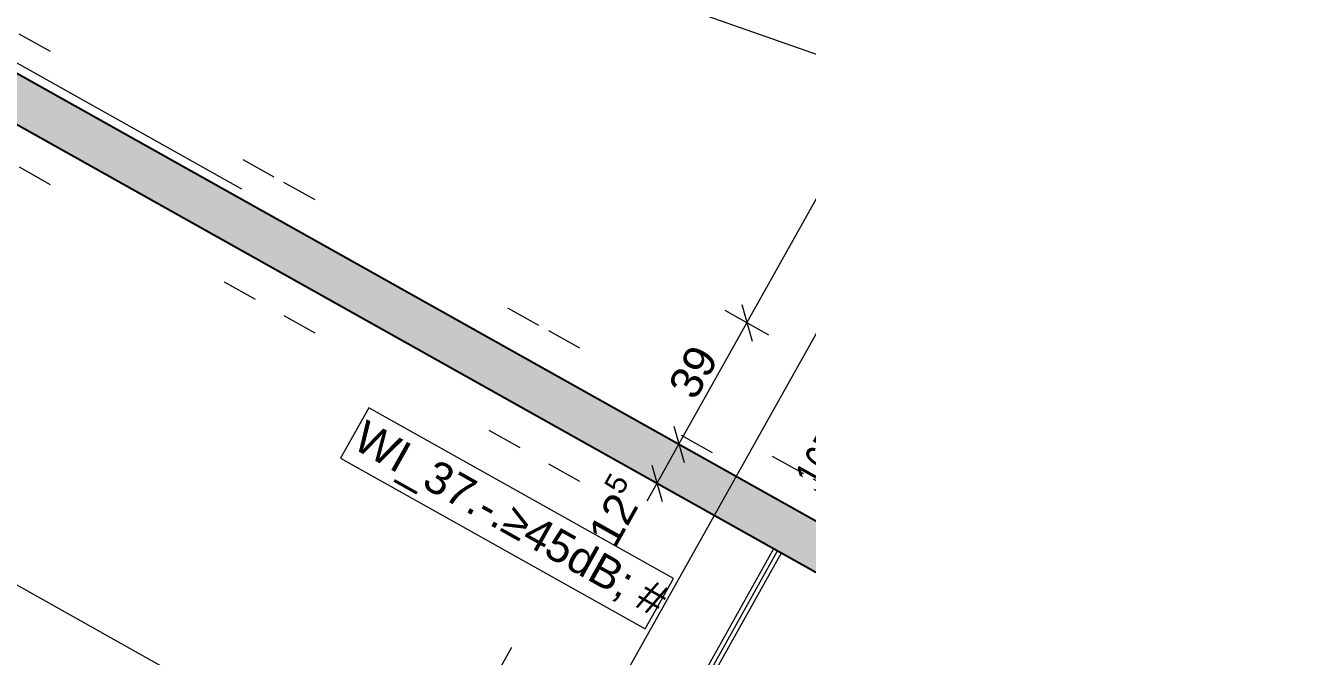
# Model space of a CAD drawing. Header units: metres. Extents: x -36 to 59, y 39 to 183.
# Drawn here: x -5.903 to -2.288, y 121.963 to 123.728 of the extents above; entities that cross this region are included whole.
import ezdxf

# ---------------------------------------------------------------- set-up
doc = ezdxf.new("R2010")
doc.units = ezdxf.units.M
doc.header["$MEASUREMENT"] = 0
for name, pattern in [('Achse', [0.0023, 0.0015, -0.0008]), ('Punktlinie', [0.0035, 0, -0.0035]), ('Punktlinie_ eng', [0.00075, 0, -0.00075]), ('Strichlinie', [0.004, 0.003, -0.001]), ('Strichlinie-unter-Schnitt', [0.0024, 0.0016, -0.0008]), ('Strichlinie-über-Schnitt', [0.0023, 0.0008, -0.0015]), ('Strichpunktlinie', [0.006703, 0.003528, -0.001764, 0, -0.001411]), ('Wipeout_Contour', [1, 0, -1])]:
    doc.linetypes.add(name, pattern=pattern)
for name, color, linetype in [('00  Raster', 7, 'Continuous'), ('00  Raster Ausbau', 7, 'Continuous'), ('10  Decken', 7, 'Continuous'), ('10  Wand Massiv', 7, 'Continuous'), ('10  Wand Massiv_Schnittschraffur', 7, 'Continuous'), ('10  Wand Massiv_Tür', 7, 'Continuous'), ('20  Boden Aufbauten', 7, 'Continuous'), ('20  Decke Abhangdecke', 7, 'Continuous'), ('40  Bemaßung 1_ 50 AUSBAU', 7, 'Continuous'), ('40  Text Brandschutz', 7, 'Continuous'), ('40 Text Ausbau 1_50', 7, 'Continuous'), ('50  NUF - Raumstempel', 7, 'Continuous'), ('EPS-SUD-Bem', 7, 'Continuous'), ('EPS-SUD-DD', 7, 'Continuous'), ('EPS-SUD-Text', 7, 'Continuous'), ('Neubau_10  Treppen + Rampen', 7, 'Continuous'), ('Neubau_10  Wand Massiv', 7, 'Continuous'), ('Neubau_20  Boden Aufbauten', 7, 'Continuous'), ('Neubau_20  Decke Abhangdecke', 7, 'Continuous'), ('Neubau_20 Wand Leichtbau MIETERAUSBAU', 7, 'Continuous'), ('Neubau_20 Wand Leichtbau MIETERAUSBAU_Schnittschraffur', 7, 'Continuous')]:
    doc.layers.add(name, color=color, linetype=linetype)
doc.styles.add('ERSTELLTER_STIL_1', font='')
doc.styles.add('ERSTELLTER_STIL_3', font='')
doc.styles.get('ERSTELLTER_STIL_1').set_extended_font_data('Arial')
doc.styles.get('ERSTELLTER_STIL_3').set_extended_font_data('Arial Narrow')
pattern_1 = [(87.605446, (0, 0), (-0.02497817, 0.001044517), [0, -0.025])]

msp = doc.modelspace()

# ---------------------------------------------------------------- hatches: boundary and pattern name
at = {"layer": '10  Wand Massiv_Schnittschraffur', "linetype": 'Continuous', "lineweight": 0, "true_color": 0xffffff}
for points in [[(-2.6058, 123.8777), (-2.6742, 123.7556), (-2.6218, 123.7262), (-2.5534, 123.8484)], [(-3.3292, 122.5866), (-3.2768, 122.5572), (-3.2084, 122.6794), (-3.2608, 122.7087)]]:
    msp.add_hatch(color=7, dxfattribs=at).paths.add_polyline_path(points)
at = {"layer": '10  Wand Massiv_Schnittschraffur', "linetype": 'Continuous', "lineweight": 13}
for points in [[(-3.3292, 122.5866), (-3.6054, 122.0937), (-3.3873, 121.9715), (-3.1111, 122.4644), (-3.2768, 122.5572)], [(-3.3423, 122.5939), (-3.5329, 122.2537), (-3.5198, 122.2463), (-3.3292, 122.5866)], [(-3.0907, 122.4701), (-3.2695, 122.5703), (-3.2768, 122.5572), (-3.1111, 122.4644), (-3.098, 122.457)], [(-3.3873, 121.9715), (-3.3742, 121.9641), (-3.098, 122.457), (-3.1111, 122.4644)], [(-3.594, 122.1446), (-3.6185, 122.101), (-3.6054, 122.0937), (-3.5809, 122.1373)]]:
    msp.add_hatch(color=1, dxfattribs=at).paths.add_polyline_path(points)
at = {"layer": '10  Wand Massiv_Schnittschraffur', "linetype": 'Continuous', "lineweight": 13, "true_color": 0x000100}
h = msp.add_hatch(dxfattribs=at)
h.set_pattern_fill('Beton__Stahlbeton_0002', color=98, style=0, pattern_type=2)
h.set_pattern_definition([(285.73796, (0, 0), (0.11550147, 0.03254858), []), (285.73796, (0.05775, 0.01627), (0.11550147, 0.03254858), [0.09, -0.03])])
h.paths.add_polyline_path([(-3.3292, 122.5866), (-3.6054, 122.0937), (-3.3873, 121.9715), (-3.1111, 122.4644), (-3.2768, 122.5572)])
h = msp.add_hatch(dxfattribs=at)
h.set_pattern_fill('Gips_0002', color=98, style=0, pattern_type=2)
h.set_pattern_definition(pattern_1)
h.paths.add_polyline_path([(-3.3423, 122.5939), (-3.5329, 122.2537), (-3.5198, 122.2463), (-3.3292, 122.5866)])
h = msp.add_hatch(dxfattribs=at)
h.set_pattern_fill('Gips_0002', color=98, style=0, pattern_type=2)
h.set_pattern_definition(pattern_1)
h.paths.add_polyline_path([(-3.0907, 122.4701), (-3.2695, 122.5703), (-3.2768, 122.5572), (-3.1111, 122.4644), (-3.098, 122.457)])
h = msp.add_hatch(dxfattribs=at)
h.set_pattern_fill('Gips_0002', color=98, style=0, pattern_type=2)
h.set_pattern_definition(pattern_1)
h.paths.add_polyline_path([(-3.3873, 121.9715), (-3.3742, 121.9641), (-3.098, 122.457), (-3.1111, 122.4644)])
at = {"layer": '10  Wand Massiv_Schnittschraffur', "linetype": 'Continuous', "lineweight": 18}
for points in [[(-3.3873, 121.9715), (-0.8573, 120.5539), (-0.7351, 120.772), (-3.2651, 122.1896)], [(-0.7278, 120.7851), (-3.2577, 122.2026), (-3.2651, 122.1896), (-0.7351, 120.772)]]:
    msp.add_hatch(color=171, dxfattribs=at).paths.add_polyline_path(points)
at = {"layer": '10  Wand Massiv_Schnittschraffur', "linetype": 'Continuous', "lineweight": 13, "true_color": 0x000100}
h = msp.add_hatch(dxfattribs=at)
h.set_pattern_fill('Beton__Stahlbeton_0002', color=98, style=0, pattern_type=2)
h.set_pattern_definition([(15.73796, (0, 0), (-0.03254858, 0.11550147), []), (15.73796, (-0.01627, 0.05775), (-0.03254858, 0.11550147), [0.09, -0.03])])
h.paths.add_polyline_path([(-3.3873, 121.9715), (-0.8573, 120.5539), (-0.7351, 120.772), (-3.2651, 122.1896)])
h = msp.add_hatch(dxfattribs=at)
h.set_pattern_fill('Gips_0002', color=98, style=0, pattern_type=2)
h.set_pattern_definition(pattern_1)
h.paths.add_polyline_path([(-0.7278, 120.7851), (-3.2577, 122.2026), (-3.2651, 122.1896), (-0.7351, 120.772)])
h = msp.add_hatch(dxfattribs=at)
h.set_pattern_fill('Gips_0002', color=98, style=0, pattern_type=2)
h.set_pattern_definition(pattern_1)
h.paths.add_polyline_path([(-3.594, 122.1446), (-3.6185, 122.101), (-3.6054, 122.0937), (-3.5809, 122.1373)])
at = {"layer": 'Neubau_10  Treppen + Rampen', "linetype": 'Continuous', "lineweight": 0, "true_color": 0x8f8f8f}
msp.add_hatch(color=252, dxfattribs=at).paths.add_polyline_path([(-3.5879, 121.6135), (0.3369, 119.4144), (3.6466, 125.2598), (-0.3044, 127.4736)])
at = {"layer": 'Neubau_20 Wand Leichtbau MIETERAUSBAU_Schnittschraffur', "linetype": 'Continuous', "lineweight": 18}
for points in [[(-8.4576, 124.8697), (-3.5809, 122.1373), (-3.5198, 122.2463), (-8.3965, 124.9787)], [(-3.5809, 122.1373), (-3.5198, 122.2463), (-3.5329, 122.2537), (-3.594, 122.1446)]]:
    msp.add_hatch(color=9, dxfattribs=at).paths.add_polyline_path(points)

# ---------------------------------------------------------------- linework, layer by layer
at = {"layer": '00  Raster', "color": 7, "linetype": 'Strichpunktlinie', "lineweight": 13, "ltscale": 1000}
for p, q in [((-11.9603, 108.1029), (14.1513, 154.7055)), ((0.6377, 119.9455), (-19.0305, 130.9657))]:
    msp.add_line(p, q, dxfattribs=at)
at = {"layer": '00  Raster Ausbau', "color": 9, "linetype": 'Achse', "lineweight": 18, "ltscale": 1000}
msp.add_line((-3.2433, 121.4204), (-2.7545, 122.2928), dxfattribs=at)
at = {"layer": '10  Decken', "color": 7, "linetype": 'Punktlinie', "lineweight": 13, "ltscale": 1000, "flags": 128}
msp.add_lwpolyline([(1.6639, 161.776), (-18.7726, 125.3019), (-16.6353, 124.1043), (-21.0101, 116.2964), (-22.973, 117.3962), (-23.0952, 117.1781), (-10.2099, 109.9585), (-9.9704, 110.3859), (-3.4571, 122.0106), (-0.8442, 120.5466), (0.5391, 119.7715)], dxfattribs=at)
at = {"layer": '10  Wand Massiv', "color": 7, "linetype": 'Continuous', "lineweight": 50, "ltscale": 1000}
for p, q in [((-3.3292, 122.5866), (-3.5198, 122.2463)), ((-3.1111, 122.4644), (-3.2768, 122.5572)), ((-3.3873, 121.9715), (-3.1111, 122.4644)), ((-3.5809, 122.1373), (-3.5198, 122.2463)), ((-3.5809, 122.1373), (-3.5198, 122.2463)), ((-3.5809, 122.1373), (-3.6054, 122.0937))]:
    msp.add_line(p, q, dxfattribs=at)
at = {"layer": '10  Wand Massiv', "color": 7, "linetype": 'Continuous', "lineweight": 13, "ltscale": 1000}
for p, q in [((-3.3292, 122.5866), (-3.3423, 122.5939)), ((-3.2768, 122.5572), (-3.2695, 122.5703)), ((-3.2695, 122.5703), (-3.0907, 122.4701)), ((-3.098, 122.457), (-3.0907, 122.4701))]:
    msp.add_line(p, q, dxfattribs=at)
at = {"layer": '10  Wand Massiv', "color": 7, "linetype": 'Continuous', "lineweight": 25, "ltscale": 1000}
msp.add_line((-3.2768, 122.5572), (-3.3292, 122.5866), dxfattribs=at)
at = {"layer": '10  Wand Massiv', "color": 7, "linetype": 'Continuous', "lineweight": 35, "ltscale": 1000}
for p, q in [((-0.7351, 120.772), (-3.2651, 122.1896)), ((-3.3873, 121.9715), (-0.8573, 120.5539))]:
    msp.add_line(p, q, dxfattribs=at)
at = {"layer": '10  Wand Massiv', "color": 7, "linetype": 'Continuous', "lineweight": 13, "ltscale": 1000, "flags": 128}
msp.add_lwpolyline([(-3.1528, 122.9331), (-2.8093, 123.5463), (-3.0149, 123.6615), (-3.3585, 123.0484)], close=True, dxfattribs=at)
for points in [[(-3.3423, 122.5939), (-3.5329, 122.2537)], [(-3.3742, 121.9641), (-3.098, 122.457)], [(-3.2651, 122.1896), (-3.2577, 122.2026)], [(-0.7278, 120.7851), (-3.2577, 122.2026)], [(-3.594, 122.1446), (-3.6185, 122.101)], [(-3.6185, 122.101), (-3.6054, 122.0937)], [(-3.485, 121.797), (-3.3873, 121.9715)], [(-3.3873, 121.9715), (-3.3742, 121.9641)]]:
    msp.add_lwpolyline(points, dxfattribs=at)
at = {"layer": '10  Wand Massiv', "color": 7, "linetype": 'Continuous', "lineweight": 25, "ltscale": 1000, "flags": 128}
msp.add_lwpolyline([(-3.6054, 122.0937), (-3.3873, 121.9715)], dxfattribs=at)
at = {"layer": '10  Wand Massiv_Tür', "color": 7, "linetype": 'Strichlinie-über-Schnitt', "lineweight": 13, "ltscale": 1000}
for p, q in [((-3.3423, 122.5939), (-2.6188, 123.885)), ((-3.0907, 122.4701), (-2.3819, 123.7351))]:
    msp.add_line(p, q, dxfattribs=at)
at = {"layer": '10  Wand Massiv_Tür', "color": 7, "linetype": 'Continuous', "lineweight": 18, "ltscale": 1000}
for p, q in [((-2.6218, 123.7262), (-2.5534, 123.8484)), ((-2.6742, 123.7556), (-2.6218, 123.7262)), ((-2.6218, 123.7262), (-1.575, 123.1397)), ((-3.3292, 122.5866), (-3.2608, 122.7087)), ((-3.2608, 122.7087), (-3.2084, 122.6794)), ((-3.2084, 122.6794), (-3.2768, 122.5572)), ((-3.2768, 122.5572), (-3.3292, 122.5866))]:
    msp.add_line(p, q, dxfattribs=at)
at = {"layer": '10  Wand Massiv_Tür', "color": 7, "linetype": 'Continuous', "lineweight": 13, "ltscale": 1000}
for p, q in [((-3.3292, 122.5866), (-3.3423, 122.5939)), ((-3.2695, 122.5703), (-3.0907, 122.4701)), ((-3.098, 122.457), (-3.0907, 122.4701))]:
    msp.add_line(p, q, dxfattribs=at)
at = {"layer": '10  Wand Massiv_Tür', "color": 7, "linetype": 'Continuous', "lineweight": 25, "ltscale": 1000}
msp.add_line((-3.2768, 122.5572), (-3.3292, 122.5866), dxfattribs=at)
msp.add_line((-3.2768, 122.5572), (-3.3292, 122.5866), dxfattribs=at)
at = {"layer": '10  Wand Massiv_Tür', "color": 7, "linetype": 'Continuous', "lineweight": 13, "ltscale": 1000}
msp.add_arc((-2.6218, 123.7262), 1.2, 240.738, 330.738, dxfattribs=at)
at = {"layer": '20  Boden Aufbauten', "color": 7, "linetype": 'Continuous', "lineweight": 13, "ltscale": 1000, "flags": 128}
msp.add_lwpolyline([(3.3511, 124.7377), (1.9323, 125.5327), (1.6903, 125.1009), (1.6031, 125.1497), (1.0899, 124.2337), (1.1771, 124.1849), (0.2963, 122.6128), (-2.2337, 124.0303), (-2.3877, 123.7555), (-2.6074, 123.8786), (-3.3309, 122.5875), (-3.1111, 122.4644), (-3.2651, 122.1896), (-0.7351, 120.772), (-0.8573, 120.5539), (0.5391, 119.7715)], dxfattribs=at)
at = {"layer": '20  Decke Abhangdecke', "color": 7, "linetype": 'Strichlinie-unter-Schnitt', "lineweight": 18, "ltscale": 1000}
for p, q in [((-3.8083, 122.2634), (-4.5458, 120.9471)), ((-3.8083, 122.2634), (-3.7865, 122.2512)), ((-3.7865, 122.2512), (-4.524, 120.9348))]:
    msp.add_line(p, q, dxfattribs=at)
at = {"layer": '20  Decke Abhangdecke', "color": 7, "linetype": 'Strichpunktlinie', "lineweight": 13, "ltscale": 1000}
msp.add_line((-3.7974, 122.2573), (-4.5349, 120.9409), dxfattribs=at)
at = {"layer": '20  Decke Abhangdecke', "color": 7, "linetype": 'Punktlinie_ eng', "lineweight": 13, "ltscale": 1000, "flags": 128}
msp.add_lwpolyline([(-0.7365, 120.79), (0.2802, 122.6046), (-2.2279, 124.0099), (-3.2446, 122.1953)], close=True, dxfattribs=at)
at = {"layer": '40  Bemaßung 1_ 50 AUSBAU', "color": 7, "linetype": 'Continuous', "lineweight": 13, "ltscale": 1000}
for p, q in [((-3.8826, 122.8966), (-3.1591, 124.1878)), ((-4.5236, 121.3755), (-9.0077, 123.888)), ((-3.897, 122.9477), (-3.8682, 122.8456)), ((-3.8212, 122.8623), (-3.9439, 122.931)), ((-4.0732, 122.5564), (-3.8826, 122.8966)), ((-4.0119, 122.522), (-4.1346, 122.5908)), ((-4.0876, 122.6074), (-4.0588, 122.5054)), ((-4.1343, 122.4473), (-4.0732, 122.5564)), ((-4.073, 122.413), (-4.1957, 122.4817)), ((-4.1487, 122.4984), (-4.1199, 122.3963)), ((-4.1618, 122.3983), (-4.1343, 122.4473))]:
    msp.add_line(p, q, dxfattribs=at)
at = {"layer": '40  Text Brandschutz', "color": 6, "linetype": 'Continuous', "lineweight": 18, "ltscale": 1000}
for q in [(-8.9286, 125.4907), (-2.9207, 123.4325), (-2.9539, 123.3381)]:
    msp.add_line((-2.8429, 123.3521), q, dxfattribs=at)
at = {"layer": '40 Text Ausbau 1_50', "color": 7, "linetype": 'Continuous', "lineweight": 13, "ltscale": 1000}
for p, q in [((-4.9422, 122.6586), (-5.0211, 122.5178)), ((-4.0885, 122.1802), (-4.9422, 122.6586)), ((-5.0211, 122.5178), (-4.1674, 122.0394)), ((-4.1674, 122.0394), (-4.0885, 122.1802))]:
    msp.add_line(p, q, dxfattribs=at)
at = {"layer": '50  NUF - Raumstempel', "color": 7, "linetype": 'Punktlinie', "lineweight": 13, "ltscale": 1000, "flags": 128}
msp.add_lwpolyline([(-10.0359, 110.1647), (-20.9522, 116.2812), (-16.4992, 124.2287), (-18.674, 125.4472), (-12.0678, 137.2376), (-11.8323, 137.1056), (-11.9129, 136.9617), (-11.5378, 136.7515), (-11.4571, 136.8954), (-6.3493, 134.0335), (-6.4299, 133.8895), (-6.0548, 133.6794), (-5.9741, 133.8233), (-5.8127, 133.7329), (-8.4694, 128.9914), (-4.7748, 126.9213), (-5.4078, 125.7916), (-2.4722, 124.1468), (-3.7407, 121.8829), (-3.5348, 121.7676)], close=True, dxfattribs=at)
at = {"layer": '50  NUF - Raumstempel', "color": 7, "linetype": 'Strichlinie', "lineweight": 13, "ltscale": 1000, "flags": 128}
msp.add_lwpolyline([(0.5391, 119.7715), (-0.8573, 120.5539), (-0.7278, 120.7851), (-3.2446, 122.1953), (-2.2279, 124.0099), (0.302, 122.5924), (1.938, 125.5122), (3.3437, 124.7247)], dxfattribs=at)
at = {"layer": 'DEFPOINTS', "color": 255, "linetype": 'Continuous', "lineweight": 18, "ltscale": 1000}
for p, q in [((-3.5489, 122.5377), (-3.5489, 122.5377)), ((-3.1844, 122.3334), (-3.1843, 122.3335)), ((-3.265, 122.1896), (-3.265, 122.1896))]:
    msp.add_line(p, q, dxfattribs=at)
at = {"layer": 'EPS-SUD-Bem', "color": 255, "linetype": 'Continuous', "lineweight": 18, "ltscale": 1000}
for p, q in [((-3.6132, 122.5737), (-3.4846, 122.5017)), ((-3.6296, 122.3938), (-3.5489, 122.5377)), ((-3.5487, 122.5381), (-3.5484, 122.5386)), ((-3.5652, 122.3578), (-3.6939, 122.4298)), ((-3.6298, 122.3934), (-3.63, 122.3929))]:
    msp.add_line(p, q, dxfattribs=at)
for centre in [(-3.5489, 122.5377), (-3.6296, 122.3938)]:
    msp.add_circle(centre, 0.0234, dxfattribs=at)
at = {"layer": 'EPS-SUD-DD', "color": 255, "linetype": 'Strichlinie', "lineweight": 18, "ltscale": 1000}
for p, q in [((-3.3581, 122.4858), (-3.4025, 122.4557)), ((-3.379, 122.4975), (-3.3816, 122.4439)), ((-3.3816, 122.4439), (-3.426, 122.4138)), ((-3.4025, 122.4556), (-3.405, 122.402)), ((-3.1609, 122.3753), (-3.2053, 122.3452)), ((-3.1819, 122.3871), (-3.1844, 122.3334)), ((-3.1844, 122.3334), (-3.2288, 122.3033)), ((-3.2053, 122.3452), (-3.2079, 122.2916))]:
    msp.add_line(p, q, dxfattribs=at)
at = {"layer": 'EPS-SUD-DD', "color": 255, "linetype": 'Strichlinie', "lineweight": 18, "ltscale": 1000, "flags": 128}
for points in [[(-3.3816, 122.4439), (-3.4025, 122.4557), (-3.379, 122.4975), (-3.3581, 122.4858)], [(-3.405, 122.402), (-3.426, 122.4138), (-3.4025, 122.4556), (-3.3816, 122.4439)], [(-3.1844, 122.3334), (-3.2053, 122.3452), (-3.1819, 122.3871), (-3.1609, 122.3753)], [(-3.2079, 122.2916), (-3.2288, 122.3033), (-3.2053, 122.3452), (-3.1844, 122.3334)]]:
    msp.add_lwpolyline(points, close=True, dxfattribs=at)
at = {"layer": 'EPS-SUD-Text', "color": 255, "linetype": 'Continuous', "lineweight": 18, "ltscale": 1000}
for p in [(-3.4025, 122.4556), (-3.1844, 122.3334)]:
    msp.add_line(p, (-2.833, 122.6791), dxfattribs=at)
at = {"layer": 'EPS-SUD-Text', "color": 255, "linetype": 'Continuous', "lineweight": 18, "ltscale": 1000, "flags": 128}
for points in [[(-2.2169, 123.4809), (-2.3481, 123.5537), (-2.7603, 122.8103), (-2.6291, 122.7376)], [(-2.2169, 123.4809), (-2.0857, 123.4082), (-2.4979, 122.6648), (-2.6291, 122.7376)], [(-2.4979, 122.6648), (-2.7603, 122.8103), (-2.833, 122.6791), (-2.5706, 122.5337)]]:
    msp.add_lwpolyline(points, close=True, dxfattribs=at)
at = {"layer": 'Neubau_10  Treppen + Rampen', "color": 8, "linetype": 'Continuous', "lineweight": 35, "ltscale": 1000, "flags": 128}
msp.add_lwpolyline([(3.6466, 125.2598), (-0.3044, 127.4736), (-3.5879, 121.6135), (0.3369, 119.4144)], dxfattribs=at)
at = {"layer": 'Neubau_10  Wand Massiv', "color": 7, "linetype": 'Continuous', "lineweight": 25, "ltscale": 1000}
for p, q in [((-3.5198, 122.2463), (-3.5329, 122.2537)), ((-3.5198, 122.2463), (-3.5329, 122.2537)), ((-3.594, 122.1446), (-3.5809, 122.1373)), ((-3.594, 122.1446), (-3.5809, 122.1373))]:
    msp.add_line(p, q, dxfattribs=at)
at = {"layer": 'Neubau_20  Boden Aufbauten', "color": 7, "linetype": 'Continuous', "lineweight": 13, "ltscale": 1000, "flags": 128}
msp.add_lwpolyline([(-10.0804, 110.1896), (-6.9581, 115.762), (-2.3108, 124.0563), (-5.4078, 125.7916), (-4.787, 126.8995), (-6.6714, 127.9553), (-7.0858, 128.1875), (-8.7945, 125.1379), (-12.2845, 118.9092)], dxfattribs=at)
at = {"layer": 'Neubau_20  Decke Abhangdecke', "color": 7, "linetype": 'Punktlinie_ eng', "lineweight": 13, "ltscale": 1000, "flags": 128}
for points in [[(-6.715, 127.9798), (-8.397, 124.9778), (-8.3098, 124.9289), (-3.5329, 122.2537), (-2.4722, 124.1468), (-5.4078, 125.7916), (-4.787, 126.8995), (-6.6278, 127.9309)], [(-8.2609, 125.0162), (-3.5718, 122.3889), (-2.6083, 124.1084), (-5.5439, 125.7532), (-4.9231, 126.8612), (-6.6767, 127.8437)], [(-8.2609, 125.0162), (-6.6767, 127.8437), (-4.9231, 126.8612), (-5.5439, 125.7532), (-2.6083, 124.1084), (-3.5718, 122.3889)], [(-8.507, 124.7815), (-11.9098, 118.7084), (-7.6128, 116.3019), (-7.5387, 116.4341), (-7.1636, 116.2239), (-4.7342, 120.5597), (-5.1093, 120.7699), (-4.8992, 121.145), (-4.524, 120.9348), (-3.786, 122.2521), (-8.4581, 124.8688)], [(-7.6516, 116.4372), (-11.7737, 118.7468), (-8.4198, 124.7327), (-4.2977, 122.4231)], [(-8.4198, 124.7327), (-11.7737, 118.7468), (-7.6516, 116.4372), (-4.2977, 122.4231)]]:
    msp.add_lwpolyline(points, close=True, dxfattribs=at)
at = {"layer": 'Neubau_20 Wand Leichtbau MIETERAUSBAU', "color": 7, "linetype": 'Continuous', "lineweight": 25, "ltscale": 1000, "flags": 128}
for points in [[(-3.5198, 122.2463), (-8.3965, 124.9787)], [(-8.4576, 124.8697), (-3.5809, 122.1373)]]:
    msp.add_lwpolyline(points, dxfattribs=at)
at = {"layer": 'Neubau_20 Wand Leichtbau MIETERAUSBAU', "color": 7, "linetype": 'Continuous', "lineweight": 13, "ltscale": 1000, "flags": 128}
msp.add_lwpolyline([(-3.5809, 122.1373), (-3.5198, 122.2463)], dxfattribs=at)

# ---------------------------------------------------------------- texts
at = {"layer": '10  Wand Massiv', "color": 7, "linetype": 'Continuous', "lineweight": 18, "char_height": 0.075, "attachment_point": 1, "rotation": 60.738, "style": 'ERSTELLTER_STIL_1'}
for s, insert in [('\\A1;{\\pql;\\pt0;\\fArial|b0|i0|c0|p38;B.04.1.001-1}', (-3.3013, 123.1154)), ('\\A1;{\\pql;\\pt0;\\fArial|b0|i0|c0|p38;T 30-RS}', (-3.1984, 123.0578))]:
    msp.add_mtext(s, dxfattribs=dict(at, insert=insert))
at = {"layer": '40  Bemaßung 1_ 50 AUSBAU', "color": 7, "linetype": 'Continuous', "lineweight": 13, "char_height": 0.09, "attachment_point": 7, "rotation": 60.738, "style": 'ERSTELLTER_STIL_1'}
for s, insert, width in [('\\A1;{\\pql;\\fArial|b0|i0|c0|p38;1,48}', (-3.5951, 123.4465), 0.239452), ('\\A1;{\\pql;\\fArial|b0|i0|c0|p38;2,53}', (-3.4852, 123.385), 0.239452), ('\\A1;{\\pql;\\fArial|b0|i0|c0|p38;39}', (-4.027, 122.6757), 0.136595)]:
    msp.add_mtext(s, dxfattribs=dict(at, insert=insert, width=width))
at = {"layer": '40  Bemaßung 1_ 50 AUSBAU', "color": 7, "linetype": 'Continuous', "lineweight": 13, "insert": (-4.2294, 122.2494), "char_height": 0.09, "attachment_point": 7, "rotation": 60.738, "style": 'ERSTELLTER_STIL_1'}
msp.add_mtext('\\A1;{\\pql;\\fArial|b0|i0|c0|p38;12\\fArial|b0|i0|c0|p38;\\A1{\\H.66x;\\S5^  ;}}', dxfattribs=at)
at = {"layer": '40  Text Brandschutz', "color": 7, "linetype": 'Continuous', "lineweight": 13, "insert": (-2.6669, 122.0216), "char_height": 0.09, "attachment_point": 1, "rotation": 330.738, "style": 'ERSTELLTER_STIL_1'}
msp.add_mtext('\\A1;{\\pql;\\pt0,1;\\fArial|b0|i0|c0|p38;F 90 A\\fArial|b0|i0|c0|p38;\\fArial|b0|i0|c0|p38;\\fArial|b0|i0|c0|p38;\\fArial|b0|i0|c0|p38;\\fArial|b0|i0|c0|p38;\\fArial|b0|i0|c0|p38;\\fArial|b0|i0|c0|p38;\\fArial|b0|i0|c0|p38;\\fArial|b0|i0|c0|p38;\\fArial|b0|i0|c0|p38;\\fArial|b0|i0|c0|p38;\\fArial|b0|i0|c0|p38;\\fArial|b0|i0|c0|p38;\\fArial|b0|i0|c0|p38;\\fArial|b0|i0|c0|p38;\\fArial|b0|i0|c0|p38;\\fArial|b0|i0|c0|p38;\\fArial|b0|i0|c0|p38;\\fArial|b0|i0|c0|p38;\\fArial|b0|i0|c0|p38;\\fArial|b0|i0|c0|p38;\\fArial|b0|i0|c0|p38;\\fArial|b0|i0|c0|p38;\\fArial|b0|i0|c0|p38;\\fArial|b0|i0|c0|p38;\\fArial|b0|i0|c0|p38;\\fArial|b0|i0|c0|p38;\\fArial|b0|i0|c0|p38;\\fArial|b0|i0|c0|p38;\\fArial|b0|i0|c0|p38;\\fArial|b0|i0|c0|p38;\\fArial|b0|i0|c0|p38;\\fArial|b0|i0|c0|p38;\\fArial|b0|i0|c0|p38;\\fArial|b0|i0|c0|p38;\\fArial|b0|i0|c0|p38;\\fArial|b0|i0|c0|p38;\\fArial|b0|i0|c0|p38;\\fArial|b0|i0|c0|p38;\\fArial|b0|i0|c0|p38;\\fArial|b0|i0|c0|p38;\\fArial|b0|i0|c0|p38;\\fArial|b0|i0|c0|p38;\\fArial|b0|i0|c0|p38;\\fArial|b0|i0|c0|p38;\\fArial|b0|i0|c0|p38;\\fArial|b0|i0|c0|p38;}', dxfattribs=at)
at = {"layer": '40 Text Ausbau 1_50', "color": 7, "linetype": 'Continuous', "lineweight": 13, "insert": (-4.9484, 122.627), "char_height": 0.09, "attachment_point": 1, "rotation": 330.738, "style": 'ERSTELLTER_STIL_1'}
msp.add_mtext('\\A1;{\\pql;\\fArial|b0|i0|c0|p38;WI_37.-.≥45dB\\fArial|b0|i0|c0|p38;; #}', dxfattribs=at)
at = {"layer": '50  NUF - Raumstempel', "color": 255, "linetype": 'Continuous', "lineweight": 18, "insert": (-3.6747, 122.5136), "char_height": 0.09, "attachment_point": 5, "rotation": 60.7379, "style": 'ERSTELLTER_STIL_3'}
msp.add_mtext('\\A1;{\\W0.900000x;\\pqc;\\fArial Narrow|b0|i0|c0|p38;165}', dxfattribs=at)
at = {"layer": 'EPS-SUD-Text', "color": 255, "linetype": 'Continuous', "lineweight": 18, "char_height": 0.09, "attachment_point": 4, "style": 'ERSTELLTER_STIL_3'}
for s, insert, rotation in [('\\A1;{\\W0.850000x;\\pql;\\fArial Narrow|b0|i0|c0|p38;SWS (2x Dachlatte)}', (-2.6694, 122.7975), 60.9916), ('\\A1;{\\pql;\\fArial Narrow|b0|i0|c0|p38;9,6x2,4 bis 6.OG}', (-2.5436, 122.724), 60.9916), ('\\A1;{\\pql;\\fArial Narrow|b0|i0|c0|p38;E}', (-2.636, 122.6536), 150.9916)]:
    msp.add_mtext(s, dxfattribs=dict(at, insert=insert, rotation=rotation))

# ---------------------------------------------------------------- next in the draw order: wipeouts: each hides what was drawn before it
at = {"color": 254, "linetype": 'Wipeout_Contour', "lineweight": 0, "ltscale": 527.861844}
msp.add_wipeout([(-3.6892, 113.2219), (26.507, 113.2219), (26.507, 147.9667), (-3.6892, 147.9667)], dxfattribs=at)

doc.saveas('drawing.dxf')
